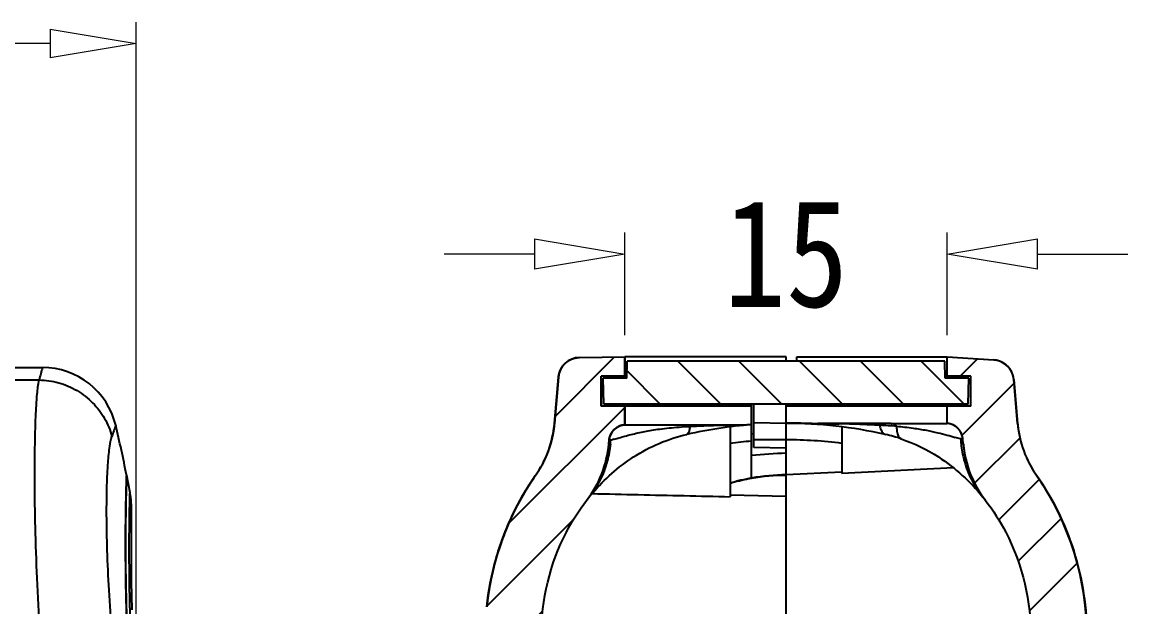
# Model space of a CAD drawing. Header units: millimetres. Extents: x 1786 to 4177, y -2705 to -1639.
# Drawn here: x 3904.5 to 3956, y -1734.4 to -1707.2 of the extents above; entities that cross this region are included whole.
import ezdxf

# ---------------------------------------------------------------- set-up
doc = ezdxf.new("R2010")
doc.units = ezdxf.units.MM
doc.layers.add('dim', color=3, linetype='Continuous', lineweight=9)
doc.styles.add('FFS', font='', dxfattribs={"width": 0.85})
doc.styles.get('FFS').set_extended_font_data('FangSong_GB2312')
doc.dimstyles.new('YanXiu', dxfattribs={"dimtxt": 2.5, "dimasz": 2.2, "dimexe": 1, "dimexo": 0.6, "dimgap": 0.66, "dimtad": 0, "dimzin": 9, "dimdsep": 46, "dimtxsty": 'FFS', "dimblk": 'CLOSEDBLANK', "dimcen": 0, "dimclrd": 256, "dimclre": 131, "dimclrt": 42, "dimazin": 2, "dimtfac": 1, "dimtofl": 0, "dimtmove": 0, "dimatfit": 3, "dimldrblk": 'CLOSEDBLANK', "dimfxl": 1, "dimlwd": 5, "dimlwe": 5, "dimarcsym": 0})
pattern_1 = [(45, (-313.4156, -141.763), (-1.414214, 1.414214), [])]

# ---------------------------------------------------------------- blocks, each defined once
blk = doc.blocks.new('_ClosedBlank')
at = {"color": 0, "linetype": 'ByBlock', "lineweight": -2}
for p, q in [((-1, 0.167), (0, 0)), ((-1, 0.167), (-1, -0.167)), ((0, 0), (-1, -0.167))]:
    blk.add_line(p, q, dxfattribs=at)
blk = doc.blocks.new('*D152')
at = {"layer": 'Defpoints', "color": 0, "transparency": 16777216}
for p in [(4837.274, -1497.324), (4760.855, -1529.893), (4837.274, -1529.892)]:
    blk.add_point(p, dxfattribs=at)
at = {"layer": 'dim', "color": 131, "lineweight": 5, "transparency": 16777216}
for p, q in [((4760.855, -1528.893), (4760.855, -1496.324)), ((4837.274, -1528.893), (4837.274, -1496.324))]:
    blk.add_line(p, q, dxfattribs=at)
at = {"layer": 'dim', "lineweight": 5, "transparency": 16777216}
for p, q in [((4764.855, -1497.324), (4791.231, -1497.324)), ((4833.274, -1497.324), (4806.899, -1497.324))]:
    blk.add_line(p, q, dxfattribs=at)
at = {"layer": 'dim', "lineweight": 5, "transparency": 16777216, "xscale": 4, "yscale": 4, "zscale": 4, "rotation": 180}
blk.add_blockref('_ClosedBlank', (4760.855, -1497.324), dxfattribs=at)
at = {"layer": 'dim', "lineweight": 5, "transparency": 16777216, "xscale": 4, "yscale": 4, "zscale": 4}
blk.add_blockref('_ClosedBlank', (4837.274, -1497.324), dxfattribs=at)
at = {"layer": 'dim', "color": 42, "transparency": 16777216, "insert": (4799.065, -1497.324), "char_height": 5, "attachment_point": 5, "style": 'FFS'}
blk.add_mtext('76.42', dxfattribs=at)
blk = doc.blocks.new('*D149')
at = {"layer": 'Defpoints', "color": 0, "transparency": 16777216}
for p in [(4875.005, -1507.114), (4860.005, -1511.893), (4875.005, -1511.893)]:
    blk.add_point(p, dxfattribs=at)
at = {"layer": 'dim', "color": 131, "lineweight": 5, "transparency": 16777216}
for p, q in [((4860.005, -1510.893), (4860.005, -1506.115)), ((4875.005, -1510.893), (4875.005, -1506.115))]:
    blk.add_line(p, q, dxfattribs=at)
at = {"layer": 'dim', "lineweight": 5, "transparency": 16777216}
for p, q in [((4855.805, -1507.114), (4851.605, -1507.114)), ((4879.205, -1507.114), (4883.405, -1507.114))]:
    blk.add_line(p, q, dxfattribs=at)
at = {"layer": 'dim', "lineweight": 5, "transparency": 16777216, "xscale": 4.2, "yscale": 4.2, "zscale": 4.2}
blk.add_blockref('_ClosedBlank', (4860.005, -1507.114), dxfattribs=at)
at = {"layer": 'dim', "lineweight": 5, "transparency": 16777216, "xscale": 4.2, "yscale": 4.2, "zscale": 4.2, "rotation": 180}
blk.add_blockref('_ClosedBlank', (4875.005, -1507.114), dxfattribs=at)
at = {"layer": 'dim', "color": 42, "transparency": 16777216, "insert": (4867.505, -1507.114), "char_height": 5, "attachment_point": 5, "style": 'FFS'}
blk.add_mtext('15', dxfattribs=at)
blk = doc.blocks.new('*u201')
at = {"linetype": 'Continuous'}
h = blk.add_hatch(dxfattribs=at)
h.set_pattern_fill('DEFAULT__5', color=2, scale=2, angle=45, style=0, pattern_type=0)
h.set_pattern_definition(pattern_1)
edge = h.paths.add_edge_path()
edge.add_line((-65.036, 47.9), (-65.036, 49.73))
edge.add_line((-62.436, 49.73), (-65.036, 49.73))
edge.add_line((-62.436, 47.9), (-62.436, 49.73))
edge.add_arc((-51.681, 47.9), 10.755, 180.0013, 181.5383)
edge.add_line((-62.432, 47.611), (-50.536, 47.3))
edge.add_line((-50.536, 45.55), (-50.536, 47.3))
edge.add_line((-62.157, 45.448), (-50.536, 45.55))
edge.add_spline(control_points=[(-62.157, 45.448), (-61.972, 44.642), (-61.699, 43.864), (-61.345, 43.144)], knot_values=[0, 0, 0, 0, 1, 1, 1, 1], degree=3, periodic=0)
edge.add_line((-61.345, 43.144), (-50.536, 43.05))
edge.add_line((-50.536, 41.3), (-50.536, 43.05))
edge.add_line((-53.636, 41.218), (-50.536, 41.3))
edge.add_line((-53.636, 38.062), (-53.636, 41.218))
edge.add_spline(control_points=[(-53.636, 38.062), (-53.303, 38.02), (-52.97, 37.987), (-52.636, 37.961)], knot_values=[0, 0, 0, 0, 1, 1, 1, 1], weights=[1, 0.999807, 0.999807, 1], degree=3, periodic=0)
edge.add_line((-52.636, 36.728), (-52.636, 37.961))
edge.add_line((-52.636, 36.728), (-51.036, 36.7))
edge.add_line((-51.036, 35.3), (-51.036, 36.7))
edge.add_spline(control_points=[(-56.225, 35.88), (-54.52, 35.494), (-52.783, 35.3), (-51.036, 35.3)], knot_values=[0, 0, 0, 0, 1, 1, 1, 1], weights=[1, 0.995874, 0.995874, 1], degree=3, periodic=0)
edge.add_spline(control_points=[(-65.036, 47.9), (-65.036, 47.097), (-64.894, 45.491), (-64.264, 43.176), (-63.241, 41.041), (-61.864, 39.171), (-60.187, 37.636), (-58.285, 36.503), (-56.916, 36.036), (-56.225, 35.88)], knot_values=[0, 0, 0, 0, 0.143269, 0.286539, 0.429808, 0.573078, 0.716347, 0.859617, 1, 1, 1, 1], degree=3, periodic=0)
edge = h.paths.add_edge_path()
edge.add_line((-62.436, 49.73), (-65.036, 49.73))
edge.add_line((-62.436, 49.73), (-65.036, 49.73))
edge = h.paths.add_edge_path()
edge.add_line((-65.036, 49.73), (-65.036, 54.94))
edge.add_line((-62.436, 54.94), (-65.036, 54.94))
edge.add_line((-62.436, 49.73), (-62.436, 54.94))
edge.add_line((-62.436, 49.73), (-65.036, 49.73))
edge = h.paths.add_edge_path()
edge.add_line((-62.436, 54.94), (-65.036, 54.94))
edge.add_line((-62.436, 54.94), (-65.036, 54.94))
edge = h.paths.add_edge_path()
edge.add_line((-65.036, 66.374), (-65.036, 54.94))
edge.add_spline(control_points=[(-65.036, 66.374), (-64.866, 66.527), (-64.661, 66.627), (-64.436, 66.667)], knot_values=[0, 0, 0, 0, 1, 1, 1, 1], weights=[1, 0.974125, 0.974125, 1], degree=3, periodic=0)
edge.add_line((-64.036, 66.737), (-64.436, 66.667))
edge.add_line((-64.036, 67.537), (-64.036, 66.737))
edge.add_line((-64.436, 67.608), (-64.036, 67.537))
edge.add_spline(control_points=[(-64.435, 69.992), (-66.179, 69.685), (-66.179, 67.915), (-64.436, 67.608)], knot_values=[0, 0, 0, 0, 1, 1, 1, 1], weights=[1, 0.448931, 0.448931, 1], degree=3, periodic=0)
edge.add_spline(control_points=[(-64.435, 69.992), (-63.802, 70.103), (-63.402, 70.606), (-63.436, 71.247)], knot_values=[0, 0, 0, 0, 1, 1, 1, 1], weights=[1, 0.832524, 0.832524, 1], degree=3, periodic=0)
edge.add_line((-62.436, 71.3), (-63.436, 71.247))
edge.add_line((-62.436, 71.3), (-62.436, 159.3))
edge.add_line((-62.436, 159.3), (-63.436, 159.352))
edge.add_spline(control_points=[(-64.435, 160.607), (-63.802, 160.496), (-63.402, 159.994), (-63.436, 159.352)], knot_values=[0, 0, 0, 0, 1, 1, 1, 1], weights=[1, 0.832524, 0.832524, 1], degree=3, periodic=0)
edge.add_spline(control_points=[(-64.435, 160.607), (-66.179, 160.914), (-66.179, 162.684), (-64.436, 162.992)], knot_values=[0, 0, 0, 0, 1, 1, 1, 1], weights=[1, 0.448931, 0.448931, 1], degree=3, periodic=0)
edge.add_line((-64.436, 162.992), (-64.036, 163.062))
edge.add_line((-64.036, 163.862), (-64.036, 163.062))
edge.add_line((-64.036, 163.862), (-64.436, 163.933))
edge.add_spline(control_points=[(-64.958, 164.161), (-64.804, 164.044), (-64.626, 163.966), (-64.436, 163.933)], knot_values=[0, 0, 0, 0, 1, 1, 1, 1], weights=[1, 0.981286, 0.981286, 1], degree=3, periodic=0)
edge.add_spline(control_points=[(-64.958, 164.161), (-64.876, 164.915), (-64.596, 166.372), (-63.815, 168.461), (-63.103, 169.683), (-62.696, 170.262)], knot_values=[0, 0, 0, 0, 0.333333, 0.666667, 1, 1, 1, 1], degree=3, periodic=0)
edge.add_spline(control_points=[(-61.807, 172.7), (-61.884, 171.818), (-62.188, 170.986), (-62.696, 170.262)], knot_values=[0, 0, 0, 0, 1, 1, 1, 1], weights=[1, 0.977162, 0.977162, 1], degree=3, periodic=0)
edge.add_line((-61.807, 172.7), (-61.619, 174.85))
edge.add_spline(control_points=[(-61.619, 174.85), (-61.572, 175.386), (-61.178, 175.753), (-60.64, 175.763)], knot_values=[0, 0, 0, 0, 1, 1, 1, 1], weights=[1, 0.828763, 0.828763, 1], degree=3, periodic=0)
edge.add_line((-60.64, 175.763), (-58.536, 175.8))
edge.add_line((-58.536, 174.9), (-58.536, 175.8))
edge.add_line((-58.536, 174.9), (-59.636, 174.9))
edge.add_line((-59.636, 173.5), (-59.636, 174.9))
edge.add_line((-58.536, 173.5), (-59.636, 173.5))
edge.add_line((-58.536, 172.638), (-58.536, 173.5))
edge.add_spline(control_points=[(-59.266, 171.911), (-59.231, 172.317), (-58.942, 172.604), (-58.536, 172.638)], knot_values=[0, 0, 0, 0, 1, 1, 1, 1], weights=[1, 0.843205, 0.843205, 1], degree=3, periodic=0)
edge.add_line((-59.281, 171.742), (-59.266, 171.911))
edge.add_spline(control_points=[(-59.281, 171.742), (-59.365, 170.779), (-59.718, 169.879), (-60.31, 169.114)], knot_values=[0, 0, 0, 0, 1, 1, 1, 1], weights=[1, 0.972906, 0.972906, 1], degree=3, periodic=0)
edge.add_spline(control_points=[(-62.435, 162.839), (-62.413, 164.525), (-61.841, 166.823), (-60.663, 168.66), (-60.31, 169.114)], knot_values=[0, 0, 0, 0, 0.730672, 1, 1, 1, 1], degree=3, periodic=0)
edge.add_spline(control_points=[(-62.435, 162.839), (-62.443, 162.255), (-62.036, 161.836), (-61.453, 161.826)], knot_values=[0, 0, 0, 0, 1, 1, 1, 1], weights=[1, 0.80579, 0.80579, 1], degree=3, periodic=0)
edge.add_line((-61.453, 161.826), (-60.231, 161.805))
edge.add_spline(control_points=[(-59.936, 161.505), (-59.936, 161.678), (-60.057, 161.802), (-60.231, 161.805)], knot_values=[0, 0, 0, 0, 1, 1, 1, 1], weights=[1, 0.808834, 0.808834, 1], degree=3, periodic=0)
edge.add_line((-59.936, 69.094), (-59.936, 161.505))
edge.add_spline(control_points=[(-59.936, 69.094), (-59.936, 68.921), (-60.057, 68.797), (-60.231, 68.794)], knot_values=[0, 0, 0, 0, 1, 1, 1, 1], weights=[1, 0.808834, 0.808834, 1], degree=3, periodic=0)
edge.add_line((-61.453, 68.773), (-60.231, 68.794))
edge.add_spline(control_points=[(-62.436, 67.773), (-62.436, 68.351), (-62.031, 68.763), (-61.453, 68.773)], knot_values=[0, 0, 0, 0, 1, 1, 1, 1], weights=[1, 0.808834, 0.808834, 1], degree=3, periodic=0)
edge.add_line((-62.436, 67.773), (-62.436, 54.94))
edge.add_line((-62.436, 54.94), (-65.036, 54.94))
h = blk.add_hatch(dxfattribs=at)
h.set_pattern_fill('DEFAULT__3', color=2, scale=2, angle=-45, style=0, pattern_type=0)
h.set_pattern_definition([(315, (-310.5871, -141.763), (1.414214, 1.414214), [])])
edge = h.paths.add_edge_path()
edge.add_line((-42.557, 173.6), (-59.515, 173.6))
edge.add_line((-59.515, 173.6), (-59.536, 174.8))
edge.add_line((-58.436, 174.8), (-59.536, 174.8))
edge.add_line((-58.436, 174.8), (-58.422, 175.6))
edge.add_line((-43.65, 175.6), (-58.422, 175.6))
edge.add_line((-43.636, 174.8), (-43.65, 175.6))
edge.add_line((-42.536, 174.8), (-43.636, 174.8))
edge.add_line((-42.557, 173.6), (-42.536, 174.8))
h = blk.add_hatch(dxfattribs=at)
h.set_pattern_fill('DEFAULT__4', color=2, scale=2, angle=45, style=0, pattern_type=0)
h.set_pattern_definition(pattern_1)
edge = h.paths.add_edge_path()
edge.add_line((-37.036, 47.9), (-37.036, 49.73))
edge.add_arc((-50.698, 47.9), 13.662, 356.761, 359.999)
edge.add_line((-37.058, 47.128), (-46.036, 47.05))
edge.add_line((-46.036, 45.939), (-46.036, 47.05))
edge.add_line((-46.036, 45.939), (-50.536, 45.9))
edge.add_line((-50.536, 45.9), (-50.536, 47.4))
edge.add_line((-50.536, 47.4), (-51.036, 47.688))
edge.add_line((-51.036, 47.688), (-51.036, 48.3))
edge.add_line((-39.636, 48.897), (-51.036, 48.3))
edge.add_line((-39.636, 48.897), (-39.636, 49.73))
edge.add_line((-37.036, 49.73), (-39.636, 49.73))
edge = h.paths.add_edge_path()
edge.add_line((-51.036, 35.8), (-51.036, 36.7))
edge.add_line((-51.036, 36.7), (-52.336, 36.722))
edge.add_line((-52.536, 36.926), (-52.336, 36.722))
edge.add_line((-52.536, 36.926), (-52.536, 37.873))
edge.add_line((-51.036, 37.9), (-52.536, 37.873))
edge.add_spline(control_points=[(-51.036, 37.9), (-50.166, 37.9), (-49.299, 37.954), (-48.436, 38.062)], knot_values=[0, 0, 0, 0, 1, 1, 1, 1], weights=[1, 0.998704, 0.998704, 1], degree=3, periodic=0)
edge.add_line((-48.436, 38.062), (-48.436, 40.163))
edge.add_line((-48.436, 40.163), (-51.036, 40.3))
edge.add_line((-51.036, 40.3), (-51.036, 40.911))
edge.add_line((-50.536, 41.2), (-51.036, 40.911))
edge.add_line((-50.536, 41.2), (-50.536, 42.7))
edge.add_line((-46.036, 42.66), (-50.536, 42.7))
edge.add_line((-46.036, 41.55), (-46.036, 42.66))
edge.add_line((-38.66, 41.485), (-46.036, 41.55))
edge.add_spline(control_points=[(-45.847, 35.88), (-45.156, 36.036), (-43.786, 36.503), (-41.885, 37.636), (-40.208, 39.171), (-39.199, 40.541), (-38.734, 41.35), (-38.66, 41.485)], knot_values=[0, 0, 0, 0, 0.234581, 0.473986, 0.71339, 0.952794, 1, 1, 1, 1], degree=3, periodic=0)
edge.add_spline(control_points=[(-50.536, 35.305), (-48.956, 35.339), (-47.388, 35.531), (-45.847, 35.88)], knot_values=[0, 0, 0, 0, 1, 1, 1, 1], weights=[1, 0.996624, 0.996624, 1], degree=3, periodic=0)
edge.add_line((-50.536, 35.305), (-50.536, 35.773))
edge.add_line((-50.536, 35.773), (-51.036, 35.8))
edge = h.paths.add_edge_path()
edge.add_line((-37.036, 49.73), (-39.636, 49.73))
edge.add_line((-37.036, 49.73), (-39.636, 49.73))
edge = h.paths.add_edge_path()
edge.add_line((-37.036, 49.73), (-37.036, 54.94))
edge.add_line((-37.036, 49.73), (-39.636, 49.73))
edge.add_line((-39.636, 49.73), (-39.636, 52.288))
edge.add_line((-39.636, 52.288), (-44.636, 52.55))
edge.add_line((-44.636, 52.55), (-44.636, 54.05))
edge.add_line((-39.636, 54.093), (-44.636, 54.05))
edge.add_line((-39.636, 54.093), (-39.636, 54.94))
edge.add_line((-37.036, 54.94), (-39.636, 54.94))
edge = h.paths.add_edge_path()
edge.add_line((-37.036, 54.94), (-39.636, 54.94))
edge.add_line((-39.636, 54.94), (-44.636, 54.94))
edge.add_line((-44.636, 54.94), (-39.636, 54.94))
edge.add_line((-37.036, 54.94), (-39.636, 54.94))
edge = h.paths.add_edge_path()
edge.add_line((-37.036, 162.7), (-37.036, 145.354))
edge.add_line((-38.613, 145.326), (-37.036, 145.354))
edge.add_spline(control_points=[(-38.613, 145.326), (-39.508, 145.311), (-40.136, 144.672), (-40.136, 143.776)], knot_values=[0, 0, 0, 0, 1, 1, 1, 1], weights=[1, 0.808834, 0.808834, 1], degree=3, periodic=0)
edge.add_line((-40.136, 86.364), (-40.136, 143.776))
edge.add_line((-40.136, 86.364), (-38.136, 84.364))
edge.add_line((-38.136, 84.364), (-38.136, 82.364))
edge.add_line((-40.136, 82.294), (-38.136, 82.364))
edge.add_line((-40.136, 61.9), (-40.136, 82.294))
edge.add_line((-40.136, 61.9), (-37.036, 61.845))
edge.add_line((-37.036, 61.845), (-37.036, 54.94))
edge.add_line((-37.036, 54.94), (-39.636, 54.94))
edge.add_line((-39.636, 59.29), (-39.636, 54.94))
edge.add_line((-42.036, 59.332), (-39.636, 59.29))
edge.add_line((-42.036, 147.867), (-42.036, 59.332))
edge.add_line((-42.036, 147.867), (-39.636, 147.909))
edge.add_line((-39.636, 162.7), (-39.636, 147.909))
edge.add_spline(control_points=[(-41.762, 169.114), (-41.409, 168.66), (-40.208, 166.786), (-39.636, 164.432), (-39.636, 162.7)], knot_values=[0, 0, 0, 0, 0.264015, 1, 1, 1, 1], degree=3, periodic=0)
edge.add_spline(control_points=[(-42.791, 171.742), (-42.707, 170.779), (-42.354, 169.879), (-41.762, 169.114)], knot_values=[0, 0, 0, 0, 1, 1, 1, 1], weights=[1, 0.972906, 0.972906, 1], degree=3, periodic=0)
edge.add_line((-42.791, 171.742), (-42.811, 171.973))
edge.add_spline(control_points=[(-42.811, 171.973), (-42.846, 172.376), (-43.132, 172.663), (-43.536, 172.7)], knot_values=[0, 0, 0, 0, 1, 1, 1, 1], weights=[1, 0.844659, 0.844659, 1], degree=3, periodic=0)
edge.add_line((-43.536, 172.7), (-43.536, 173.5))
edge.add_line((-42.436, 173.5), (-43.536, 173.5))
edge.add_line((-42.436, 173.5), (-42.436, 174.9))
edge.add_line((-42.436, 174.9), (-43.536, 174.9))
edge.add_line((-43.536, 174.9), (-43.536, 175.8))
edge.add_line((-43.536, 175.8), (-41.369, 175.648))
edge.add_spline(control_points=[(-40.443, 174.738), (-40.488, 175.251), (-40.855, 175.612), (-41.369, 175.648)], knot_values=[0, 0, 0, 0, 1, 1, 1, 1], weights=[1, 0.840271, 0.840271, 1], degree=3, periodic=0)
edge.add_line((-40.265, 172.7), (-40.443, 174.738))
edge.add_spline(control_points=[(-40.265, 172.7), (-40.188, 171.818), (-39.884, 170.986), (-39.375, 170.262)], knot_values=[0, 0, 0, 0, 1, 1, 1, 1], weights=[1, 0.977162, 0.977162, 1], degree=3, periodic=0)
edge.add_spline(control_points=[(-39.375, 170.262), (-39.01, 169.742), (-38.358, 168.643), (-37.61, 166.786), (-37.144, 164.785), (-37.036, 163.405), (-37.036, 162.7)], knot_values=[0, 0, 0, 0, 0.25, 0.5, 0.75, 1, 1, 1, 1], degree=3, periodic=0)
at = {"color": 7, "linetype": 'Continuous'}
for p, q in [((-60.64, 175.763), (-58.536, 175.8)), ((-60.64, 175.763), (-58.536, 175.8)), ((-58.536, 174.9), (-58.536, 175.8)), ((-58.536, 175.8), (-58.536, 174.9)), ((-51.036, 175.8), (-58.536, 175.8)), ((-58.436, 174.8), (-58.422, 175.6)), ((-58.436, 174.8), (-58.422, 175.6)), ((-43.65, 175.6), (-58.422, 175.6)), ((-43.65, 175.6), (-58.422, 175.6)), ((-51.036, 175.6), (-51.036, 175.8)), ((-50.536, 175.6), (-50.536, 175.8)), ((-50.536, 175.8), (-43.536, 175.8)), ((-43.636, 174.8), (-43.65, 175.6)), ((-43.636, 174.8), (-43.65, 175.6)), ((-43.536, 174.9), (-43.536, 175.8)), ((-43.536, 175.8), (-41.369, 175.648)), ((-43.536, 174.9), (-43.536, 175.8)), ((-43.536, 175.8), (-41.369, 175.648)), ((-90.577, 175.3), (-85.618, 175.3)), ((-58.536, 174.9), (-59.636, 174.9)), ((-59.636, 173.5), (-59.636, 174.9)), ((-59.636, 174.9), (-59.636, 173.5)), ((-58.434, 174.9), (-59.636, 174.9)), ((-42.436, 174.9), (-43.638, 174.9)), ((-42.436, 174.9), (-43.536, 174.9)), ((-42.436, 173.5), (-42.436, 174.9)), ((-42.436, 173.5), (-42.436, 174.9)), ((-90.938, 174.72), (-85.778, 174.72)), ((-61.807, 172.7), (-61.619, 174.85)), ((-61.619, 174.85), (-61.807, 172.7)), ((-59.515, 173.6), (-59.536, 174.8)), ((-58.436, 174.8), (-59.536, 174.8)), ((-59.515, 173.6), (-59.536, 174.8)), ((-58.436, 174.8), (-59.536, 174.8)), ((-42.536, 174.8), (-43.636, 174.8)), ((-42.536, 174.8), (-43.636, 174.8)), ((-42.557, 173.6), (-42.536, 174.8)), ((-42.557, 173.6), (-42.536, 174.8)), ((-40.265, 172.7), (-40.443, 174.738)), ((-40.443, 174.738), (-40.265, 172.7)), ((-58.536, 173.5), (-59.636, 173.5)), ((-52.636, 173.5), (-59.636, 173.5)), ((-42.557, 173.6), (-59.515, 173.6)), ((-42.557, 173.6), (-59.515, 173.6)), ((-58.536, 172.638), (-58.536, 173.5)), ((-58.536, 173.5), (-58.536, 172.638)), ((-52.636, 172.642), (-52.636, 173.6)), ((-52.536, 171.575), (-52.536, 173.6)), ((-51.036, 162.3), (-51.036, 173.6)), ((-42.436, 173.5), (-51.036, 173.5)), ((-43.536, 172.7), (-43.536, 173.5)), ((-42.436, 173.5), (-43.536, 173.5)), ((-43.536, 172.7), (-43.536, 173.5)), ((-58.536, 172.638), (-52.948, 172.638)), ((-53.636, 172.537), (-53.636, 169.288)), ((-52.636, 170.157), (-52.636, 172.638)), ((-51.036, 172.7), (-52.536, 172.726)), ((-48.858, 172.699), (-49.552, 172.699)), ((-47.325, 172.7), (-48.858, 172.7)), ((-48.436, 172.537), (-48.436, 170.367)), ((-46.144, 172.7), (-47.325, 172.7)), ((-46.144, 172.7), (-43.536, 172.7)), ((-59.281, 171.742), (-59.266, 171.911)), ((-59.281, 171.742), (-59.266, 171.911)), ((-59.266, 171.911), (-59.193, 171.911)), ((-52.536, 172.205), (-52.636, 172.204)), ((-51.036, 171.932), (-52.536, 171.938)), ((-42.912, 171.973), (-42.811, 171.973)), ((-42.791, 171.742), (-42.811, 171.973)), ((-42.791, 171.742), (-42.811, 171.973)), ((-51.036, 171.549), (-52.536, 171.575)), ((-81.548, 169.466), (-81.702, 170.268)), ((-48.436, 170.436), (-51.036, 170.3)), ((-43.241, 170.627), (-48.436, 170.367)), ((-81.723, 169.753), (-81.73, 169.47)), ((-81.724, 169.549), (-81.726, 169.47)), ((-53.636, 169.381), (-51.036, 169.313)), ((-81.481, 168.005), (-81.473, 168.575)), ((-81.486, 167.325), (-81.48, 168.042)), ((-81.486, 166.414), (-81.485, 167.379)), ((-81.475, 165.304), (-81.486, 166.47)), ((-81.449, 164.024), (-81.476, 165.347))]:
    blk.add_line(p, q, dxfattribs=at)
for centre, radius, start, end in [((-60.623, 174.763), 1, 91, 175), ((-41.439, 174.651), 1, 5, 86), ((158.36, 107.739), 253.159, 164.5219, 164.65805), ((-85.618, 171.8), 3.5, 13.3799, 89.9999), ((103.613, 108.874), 196.452, 161.06891, 161.23053), ((-144.476, 157.8), 64, 11.26221, 13.3798), ((-66.788, 173.135), 5, 324.9181, 354.9992), ((-58.469, 171.841), 0.8, 94.7796, 175), ((-51.036, 151.8), 20.9, 94.3906, 102.7666), ((-51.036, 151.8), 20.9, 77.2332, 90), ((-49.53, 123.487), 49.202, 87.754, 88.8793), ((-51.424, 73.54), 99.185, 87.53652, 87.79118), ((-54.191, 8.416), 164.367, 87.38249, 87.54877), ((-47.971, 143.929), 28.712, 85.8604, 87.4305), ((-43.608, 171.903), 0.8, 5, 84.8316), ((-35.284, 173.135), 5, 185, 215.081), ((-44.792, 164.267), 16.304, 152.1605, 152.7097), ((-44.432, 164.077), 16.71, 152.0455, 152.1628), ((-64.012, 172.207), 4.828, 354.3357, 356.4776), ((-46.203, 129.031), 44.805, 106.6313, 106.8538), ((-51.036, 151.287), 20.645, 94.4434, 97.2336), ((-51.036, 151.282), 20.65, 82.7663, 90.0002), ((-48.075, 164.874), 7.495, 71.3255, 77.2246), ((-53.185, 137.692), 35.787, 73.3187, 73.7495), ((-58.055, 163.857), 17.181, 28.0314, 28.1889), ((-38.135, 172.223), 4.784, 182.9952, 185.9454), ((-57.493, 164.155), 16.544, 27.5071, 28.0337), ((-56.932, 164.448), 15.912, 27.2845, 27.505), ((-64.262, 172.178), 5, 322.2176, 354.9996), ((-1.605, -551.003), 724.01, 93.914866, 94.041791), ((-37.81, 172.178), 5, 185, 217.7819), ((-47.839, 169.141), 33.889, 178.0428, 178.2631), ((-52.634, 163.201), 12.292, 144.953, 146.5338), ((-51.042, 161.267), 9.032, 89.9657, 100.175), ((-51.042, 161.273), 9.008, 89.9489, 100.1874), ((-13.557, 168.15), 68.185, 178.30357, 178.6528), ((-52.452, 163.083), 12.509, 146.541, 150.7651), ((-51.071, 161.466), 8.831, 100.2095, 106.9738), ((-51.056, 161.409), 8.872, 101.0625, 106.9974), ((-51.079, 161.517), 8.761, 100.2291, 101.0478), ((-49.603, 163.093), 12.489, 29.9369, 33.3551), ((-85.973, 168.646), 4.5, 359.0922, 10.5033), ((-52.829, 163.315), 9.466, 141.3678, 142.2183), ((-52.88, 163.356), 9.4, 139.495, 141.369), ((-49.237, 163.32), 9.459, 37.7814, 38.9466), ((-49.729, 163.02), 12.635, 28.8429, 29.9417), ((-52.073, 162.888), 12.935, 156.8658, 161.2049), ((-51.442, 162.705), 13.594, 167.2301, 171.4403)]:
    blk.add_arc(centre, radius, start, end, dxfattribs=at)
for centre, start_param, end_param in [((-54.036, 162.7), 0.906445, 1.451388), ((-48.036, 162.7), -1.570796, -0.906445)]:
    blk.add_ellipse(centre, major_axis=(0, 12.265), ratio=0.896842, start_param=start_param, end_param=end_param, dxfattribs=at)
for points, start_tangent, end_tangent in [([(-61.619, 174.85), (-61.618, 174.861), (-61.617, 174.871), (-61.616, 174.882), (-61.614, 174.892), (-61.613, 174.903), (-61.611, 174.913), (-61.61, 174.924), (-61.608, 174.934), (-61.606, 174.945), (-61.604, 174.956), (-61.602, 174.966), (-61.6, 174.977), (-61.597, 174.988), (-61.595, 174.998), (-61.592, 175.009), (-61.589, 175.02), (-61.586, 175.03), (-61.583, 175.041), (-61.58, 175.052), (-61.577, 175.063), (-61.573, 175.073), (-61.57, 175.084), (-61.566, 175.095), (-61.562, 175.105), (-61.558, 175.116), (-61.554, 175.127), (-61.55, 175.137), (-61.546, 175.148), (-61.541, 175.158), (-61.537, 175.169), (-61.532, 175.179), (-61.527, 175.19), (-61.522, 175.2), (-61.517, 175.211), (-61.512, 175.221), (-61.506, 175.231), (-61.501, 175.242), (-61.495, 175.252), (-61.489, 175.262), (-61.483, 175.272), (-61.477, 175.282), (-61.471, 175.292), (-61.465, 175.302), (-61.458, 175.312), (-61.452, 175.322), (-61.445, 175.332), (-61.438, 175.342), (-61.431, 175.351), (-61.424, 175.361), (-61.417, 175.37), (-61.41, 175.38), (-61.403, 175.389), (-61.395, 175.398), (-61.387, 175.408), (-61.38, 175.417), (-61.372, 175.426), (-61.364, 175.435), (-61.356, 175.443), (-61.347, 175.452), (-61.339, 175.461), (-61.331, 175.469), (-61.322, 175.478), (-61.314, 175.486), (-61.305, 175.494), (-61.296, 175.502), (-61.287, 175.511), (-61.278, 175.518), (-61.269, 175.526), (-61.26, 175.534), (-61.25, 175.541), (-61.241, 175.549), (-61.232, 175.556), (-61.222, 175.564), (-61.213, 175.571), (-61.203, 175.578), (-61.193, 175.584), (-61.183, 175.591), (-61.173, 175.598), (-61.163, 175.604), (-61.153, 175.611), (-61.143, 175.617), (-61.133, 175.623), (-61.123, 175.629), (-61.112, 175.635), (-61.102, 175.641), (-61.092, 175.646), (-61.081, 175.652), (-61.071, 175.657), (-61.06, 175.662), (-61.05, 175.667), (-61.039, 175.672), (-61.028, 175.677), (-61.018, 175.682), (-61.007, 175.686), (-60.996, 175.691), (-60.986, 175.695), (-60.975, 175.699), (-60.964, 175.703), (-60.953, 175.707), (-60.942, 175.711), (-60.931, 175.714), (-60.921, 175.718), (-60.91, 175.721), (-60.899, 175.724), (-60.888, 175.727), (-60.877, 175.73), (-60.866, 175.733), (-60.855, 175.736), (-60.844, 175.738), (-60.833, 175.741), (-60.822, 175.743), (-60.812, 175.745), (-60.801, 175.747), (-60.79, 175.749), (-60.779, 175.751), (-60.768, 175.752), (-60.757, 175.754), (-60.747, 175.755), (-60.736, 175.757), (-60.725, 175.758), (-60.714, 175.759), (-60.704, 175.76), (-60.693, 175.761), (-60.682, 175.761), (-60.672, 175.762), (-60.661, 175.762), (-60.651, 175.763), (-60.64, 175.763)], (0.087156, 0.996195), (0.999848, 0.017452)), ([(-40.443, 174.738), (-40.444, 174.748), (-40.445, 174.758), (-40.446, 174.768), (-40.447, 174.778), (-40.449, 174.789), (-40.45, 174.799), (-40.452, 174.809), (-40.454, 174.819), (-40.455, 174.83), (-40.457, 174.84), (-40.459, 174.85), (-40.462, 174.861), (-40.464, 174.871), (-40.466, 174.881), (-40.469, 174.892), (-40.471, 174.902), (-40.474, 174.912), (-40.477, 174.923), (-40.48, 174.933), (-40.483, 174.943), (-40.486, 174.954), (-40.49, 174.964), (-40.493, 174.975), (-40.497, 174.985), (-40.501, 174.995), (-40.504, 175.005), (-40.508, 175.016), (-40.512, 175.026), (-40.517, 175.036), (-40.521, 175.046), (-40.525, 175.057), (-40.53, 175.067), (-40.535, 175.077), (-40.54, 175.087), (-40.544, 175.097), (-40.55, 175.107), (-40.555, 175.117), (-40.56, 175.127), (-40.565, 175.137), (-40.571, 175.147), (-40.577, 175.156), (-40.582, 175.166), (-40.588, 175.176), (-40.594, 175.186), (-40.601, 175.195), (-40.607, 175.205), (-40.613, 175.214), (-40.62, 175.224), (-40.626, 175.233), (-40.633, 175.242), (-40.64, 175.251), (-40.647, 175.26), (-40.654, 175.27), (-40.661, 175.279), (-40.668, 175.287), (-40.676, 175.296), (-40.683, 175.305), (-40.691, 175.314), (-40.698, 175.322), (-40.706, 175.331), (-40.714, 175.339), (-40.722, 175.347), (-40.73, 175.356), (-40.738, 175.364), (-40.747, 175.372), (-40.755, 175.38), (-40.763, 175.388), (-40.772, 175.395), (-40.781, 175.403), (-40.789, 175.41), (-40.798, 175.418), (-40.807, 175.425), (-40.816, 175.432), (-40.825, 175.44), (-40.834, 175.447), (-40.843, 175.453), (-40.852, 175.46), (-40.862, 175.467), (-40.871, 175.473), (-40.881, 175.48), (-40.89, 175.486), (-40.9, 175.492), (-40.909, 175.499), (-40.919, 175.505), (-40.929, 175.51), (-40.939, 175.516), (-40.948, 175.522), (-40.958, 175.527), (-40.968, 175.533), (-40.978, 175.538), (-40.988, 175.543), (-40.998, 175.548), (-41.008, 175.553), (-41.019, 175.558), (-41.029, 175.562), (-41.039, 175.567), (-41.049, 175.571), (-41.059, 175.576), (-41.07, 175.58), (-41.08, 175.584), (-41.09, 175.588), (-41.101, 175.591), (-41.111, 175.595), (-41.121, 175.599), (-41.132, 175.602), (-41.142, 175.605), (-41.153, 175.609), (-41.163, 175.612), (-41.173, 175.615), (-41.184, 175.617), (-41.194, 175.62), (-41.205, 175.623), (-41.215, 175.625), (-41.225, 175.627), (-41.236, 175.63), (-41.246, 175.632), (-41.257, 175.634), (-41.267, 175.636), (-41.277, 175.637), (-41.288, 175.639), (-41.298, 175.64), (-41.308, 175.642), (-41.319, 175.643), (-41.329, 175.644), (-41.339, 175.645), (-41.349, 175.646), (-41.359, 175.647), (-41.369, 175.648)], (-0.087156, 0.996195), (-0.997564, 0.069756)), ([(-85.723, 162.699), (-85.856, 165.193), (-85.94, 167.588), (-85.976, 169.733), (-85.969, 171.559), (-85.929, 173.016), (-85.863, 174.071), (-85.778, 174.72)], (-0.06193, 0.998081), (0.204793, 0.978805)), ([(-85.778, 174.72), (-84.864, 174.586), (-84.013, 174.224), (-83.286, 173.658), (-82.733, 172.928), (-82.392, 172.085)], (0.999877, -0.015713), (0.248071, -0.968742)), ([(-61.807, 172.7), (-61.811, 172.659), (-61.815, 172.619), (-61.819, 172.578), (-61.824, 172.538), (-61.829, 172.498), (-61.834, 172.457), (-61.84, 172.417), (-61.846, 172.376), (-61.852, 172.336), (-61.859, 172.296), (-61.866, 172.255), (-61.874, 172.215), (-61.881, 172.175), (-61.889, 172.135), (-61.898, 172.094), (-61.906, 172.054), (-61.915, 172.014), (-61.925, 171.974), (-61.935, 171.934), (-61.945, 171.894), (-61.955, 171.854), (-61.966, 171.815), (-61.977, 171.775), (-61.988, 171.735), (-62, 171.696), (-62.012, 171.656), (-62.024, 171.617), (-62.037, 171.578), (-62.05, 171.539), (-62.063, 171.5), (-62.077, 171.461), (-62.091, 171.422), (-62.105, 171.383), (-62.12, 171.345), (-62.135, 171.306), (-62.15, 171.268), (-62.166, 171.23), (-62.181, 171.192), (-62.198, 171.154), (-62.214, 171.116), (-62.231, 171.078), (-62.248, 171.041), (-62.265, 171.004), (-62.283, 170.966), (-62.301, 170.929), (-62.319, 170.893), (-62.338, 170.856), (-62.357, 170.819), (-62.376, 170.783), (-62.395, 170.747), (-62.415, 170.711), (-62.435, 170.675), (-62.456, 170.64), (-62.476, 170.604), (-62.497, 170.569), (-62.518, 170.534), (-62.539, 170.499), (-62.561, 170.465), (-62.583, 170.43), (-62.605, 170.396), (-62.628, 170.362), (-62.65, 170.329), (-62.673, 170.295), (-62.696, 170.262)], (-0.087156, -0.996195), (-0.574734, -0.81834)), ([(-59.266, 171.911), (-59.265, 171.919), (-59.265, 171.927), (-59.264, 171.935), (-59.263, 171.943), (-59.262, 171.951), (-59.261, 171.959), (-59.259, 171.967), (-59.258, 171.976), (-59.256, 171.984), (-59.255, 171.992), (-59.253, 172), (-59.252, 172.008), (-59.25, 172.016), (-59.248, 172.025), (-59.246, 172.033), (-59.244, 172.041), (-59.242, 172.049), (-59.239, 172.058), (-59.237, 172.066), (-59.235, 172.074), (-59.232, 172.082), (-59.229, 172.09), (-59.227, 172.099), (-59.224, 172.107), (-59.221, 172.115), (-59.218, 172.123), (-59.215, 172.131), (-59.212, 172.139), (-59.208, 172.148), (-59.205, 172.156), (-59.201, 172.164), (-59.198, 172.172), (-59.194, 172.18), (-59.19, 172.188), (-59.186, 172.196), (-59.182, 172.204), (-59.178, 172.212), (-59.174, 172.22), (-59.17, 172.227), (-59.165, 172.235), (-59.161, 172.243), (-59.156, 172.251), (-59.152, 172.258), (-59.147, 172.266), (-59.142, 172.274), (-59.137, 172.281), (-59.132, 172.289), (-59.127, 172.296), (-59.122, 172.304), (-59.117, 172.311), (-59.111, 172.318), (-59.106, 172.326), (-59.1, 172.333), (-59.095, 172.34), (-59.089, 172.347), (-59.083, 172.354), (-59.077, 172.361), (-59.071, 172.368), (-59.065, 172.375), (-59.059, 172.381), (-59.053, 172.388), (-59.047, 172.395), (-59.04, 172.401), (-59.034, 172.408), (-59.027, 172.414), (-59.021, 172.421), (-59.014, 172.427), (-59.007, 172.433), (-59.001, 172.439), (-58.994, 172.445), (-58.987, 172.451), (-58.98, 172.457), (-58.973, 172.463), (-58.966, 172.468), (-58.959, 172.474), (-58.951, 172.479), (-58.944, 172.485), (-58.937, 172.49), (-58.929, 172.495), (-58.922, 172.501), (-58.914, 172.506), (-58.907, 172.511), (-58.899, 172.516), (-58.892, 172.52), (-58.884, 172.525), (-58.876, 172.53), (-58.869, 172.534), (-58.861, 172.539), (-58.853, 172.543), (-58.845, 172.547), (-58.837, 172.551), (-58.829, 172.555), (-58.821, 172.559), (-58.813, 172.563), (-58.805, 172.567), (-58.797, 172.571), (-58.789, 172.574), (-58.781, 172.578), (-58.773, 172.581), (-58.765, 172.584), (-58.757, 172.588), (-58.749, 172.591), (-58.74, 172.594), (-58.732, 172.597), (-58.724, 172.599), (-58.716, 172.602), (-58.708, 172.605), (-58.699, 172.607), (-58.691, 172.61), (-58.683, 172.612), (-58.675, 172.614), (-58.666, 172.616), (-58.658, 172.618), (-58.65, 172.62), (-58.642, 172.622), (-58.634, 172.624), (-58.625, 172.626), (-58.617, 172.627), (-58.609, 172.629), (-58.601, 172.63), (-58.593, 172.631), (-58.584, 172.633), (-58.576, 172.634), (-58.568, 172.635), (-58.56, 172.636), (-58.552, 172.637), (-58.544, 172.638), (-58.536, 172.638)], (0.087156, 0.996195), (0.996523, 0.083324)), ([(-59.026, 171.961), (-58.798, 172.028), (-58.529, 172.104), (-58.235, 172.181), (-57.922, 172.255), (-57.605, 172.322), (-57.278, 172.381), (-56.905, 172.436), (-56.479, 172.487), (-56.007, 172.529), (-55.506, 172.561)], (0.958213, 0.286056), (0.998684, 0.05129)), ([(-55.506, 172.561), (-55.537, 172.363), (-55.587, 172.237), (-55.655, 172.183)], (-0.094366, -0.995538), (-0.975227, -0.221207)), ([(-55.506, 172.561), (-55.307, 172.571), (-55.12, 172.579), (-54.945, 172.587), (-54.78, 172.593), (-54.627, 172.599), (-54.483, 172.603), (-54.348, 172.608), (-54.222, 172.612), (-54.104, 172.615), (-53.995, 172.618), (-53.893, 172.62), (-53.798, 172.623), (-53.711, 172.625), (-53.629, 172.626), (-53.553, 172.628), (-53.483, 172.629), (-53.417, 172.631), (-53.355, 172.632), (-53.297, 172.633), (-53.242, 172.634), (-53.19, 172.635), (-53.142, 172.635), (-53.097, 172.636), (-53.055, 172.637), (-53.016, 172.637), (-52.981, 172.638), (-52.948, 172.638)], (0.998684, 0.051293), (0.999898, 0.014283)), ([(-52.948, 172.638), (-52.838, 172.639), (-52.737, 172.64), (-52.636, 172.642)], (1, 0), (0.999439, 0.033481)), ([(-51.036, 172.727), (-50.591, 172.729), (-50.098, 172.711), (-49.552, 172.699)], (0.999516, 0.031118), (0.999999, 0.001501)), ([(-49.552, 172.699), (-49.442, 172.696), (-49.339, 172.693), (-49.239, 172.691), (-49.14, 172.689), (-49.038, 172.687), (-48.93, 172.686), (-48.816, 172.684), (-48.695, 172.682), (-48.567, 172.679)], (0.999414, -0.034217), (0.999807, -0.019628)), ([(-46.684, 172.612), (-46.616, 172.393), (-46.526, 172.249), (-46.417, 172.183)], (0.219206, -0.975679), (0.97531, -0.22084)), ([(-45.899, 172.566), (-46.016, 172.657), (-46.144, 172.7)], (-0.695111, 0.718902), (-0.990523, 0.137349)), ([(-45.899, 172.566), (-45.863, 172.269), (-45.788, 172.07), (-45.675, 171.974)], (0.045426, -0.998968), (0.947483, -0.319807)), ([(-45.899, 172.566), (-45.119, 172.479), (-44.499, 172.377), (-43.982, 172.266), (-43.536, 172.152), (-43.17, 172.049)], (0.996331, -0.085586), (0.960144, -0.279506)), ([(-42.811, 171.973), (-42.812, 171.981), (-42.813, 171.989), (-42.814, 171.997), (-42.815, 172.005), (-42.816, 172.013), (-42.817, 172.021), (-42.818, 172.029), (-42.819, 172.037), (-42.821, 172.045), (-42.822, 172.053), (-42.824, 172.062), (-42.826, 172.07), (-42.827, 172.078), (-42.829, 172.086), (-42.831, 172.094), (-42.833, 172.102), (-42.835, 172.111), (-42.838, 172.119), (-42.84, 172.127), (-42.842, 172.135), (-42.845, 172.143), (-42.848, 172.151), (-42.85, 172.16), (-42.853, 172.168), (-42.856, 172.176), (-42.859, 172.184), (-42.862, 172.192), (-42.865, 172.2), (-42.869, 172.208), (-42.872, 172.216), (-42.876, 172.224), (-42.879, 172.232), (-42.883, 172.24), (-42.887, 172.248), (-42.89, 172.256), (-42.894, 172.264), (-42.898, 172.272), (-42.903, 172.28), (-42.907, 172.288), (-42.911, 172.296), (-42.916, 172.303), (-42.92, 172.311), (-42.925, 172.319), (-42.929, 172.326), (-42.934, 172.334), (-42.939, 172.341), (-42.944, 172.349), (-42.949, 172.356), (-42.954, 172.364), (-42.959, 172.371), (-42.965, 172.378), (-42.97, 172.386), (-42.976, 172.393), (-42.981, 172.4), (-42.987, 172.407), (-42.993, 172.414), (-42.998, 172.421), (-43.004, 172.428), (-43.01, 172.435), (-43.016, 172.441), (-43.023, 172.448), (-43.029, 172.455), (-43.035, 172.461), (-43.041, 172.468), (-43.048, 172.474), (-43.054, 172.48), (-43.061, 172.487), (-43.068, 172.493), (-43.074, 172.499), (-43.081, 172.505), (-43.088, 172.511), (-43.095, 172.517), (-43.102, 172.522), (-43.109, 172.528), (-43.116, 172.534), (-43.123, 172.539), (-43.131, 172.545), (-43.138, 172.55), (-43.145, 172.555), (-43.152, 172.56), (-43.16, 172.566), (-43.167, 172.571), (-43.175, 172.575), (-43.182, 172.58), (-43.19, 172.585), (-43.198, 172.59), (-43.205, 172.594), (-43.213, 172.599), (-43.221, 172.603), (-43.229, 172.607), (-43.237, 172.611), (-43.244, 172.615), (-43.252, 172.619), (-43.26, 172.623), (-43.268, 172.627), (-43.276, 172.631), (-43.284, 172.634), (-43.292, 172.638), (-43.3, 172.641), (-43.308, 172.645), (-43.316, 172.648), (-43.325, 172.651), (-43.333, 172.654), (-43.341, 172.657), (-43.349, 172.66), (-43.357, 172.662), (-43.365, 172.665), (-43.373, 172.668), (-43.382, 172.67), (-43.39, 172.673), (-43.398, 172.675), (-43.406, 172.677), (-43.414, 172.679), (-43.423, 172.681), (-43.431, 172.683), (-43.439, 172.685), (-43.447, 172.686), (-43.455, 172.688), (-43.463, 172.69), (-43.471, 172.691), (-43.48, 172.692), (-43.488, 172.694), (-43.496, 172.695), (-43.504, 172.696), (-43.512, 172.697), (-43.52, 172.698), (-43.528, 172.699), (-43.536, 172.7)], (-0.087156, 0.996195), (-0.995934, 0.090083)), ([(-40.265, 172.7), (-40.261, 172.659), (-40.257, 172.619), (-40.253, 172.578), (-40.248, 172.538), (-40.243, 172.498), (-40.238, 172.457), (-40.232, 172.417), (-40.226, 172.376), (-40.219, 172.336), (-40.213, 172.296), (-40.206, 172.255), (-40.198, 172.215), (-40.191, 172.175), (-40.183, 172.135), (-40.174, 172.094), (-40.165, 172.054), (-40.156, 172.014), (-40.147, 171.974), (-40.137, 171.934), (-40.127, 171.894), (-40.117, 171.854), (-40.106, 171.815), (-40.095, 171.775), (-40.084, 171.735), (-40.072, 171.696), (-40.06, 171.656), (-40.048, 171.617), (-40.035, 171.578), (-40.022, 171.539), (-40.009, 171.5), (-39.995, 171.461), (-39.981, 171.422), (-39.967, 171.383), (-39.952, 171.345), (-39.937, 171.306), (-39.922, 171.268), (-39.906, 171.23), (-39.89, 171.192), (-39.874, 171.154), (-39.858, 171.116), (-39.841, 171.078), (-39.824, 171.041), (-39.807, 171.004), (-39.789, 170.966), (-39.771, 170.929), (-39.753, 170.893), (-39.734, 170.856), (-39.715, 170.819), (-39.696, 170.783), (-39.676, 170.747), (-39.657, 170.711), (-39.637, 170.675), (-39.616, 170.64), (-39.596, 170.604), (-39.575, 170.569), (-39.554, 170.534), (-39.532, 170.499), (-39.511, 170.465), (-39.489, 170.43), (-39.467, 170.396), (-39.444, 170.362), (-39.422, 170.329), (-39.399, 170.295), (-39.375, 170.262)], (0.087156, -0.996195), (0.574734, -0.81834)), ([(-82.382, 162.978), (-82.52, 164.933), (-82.604, 166.8), (-82.634, 168.447), (-82.618, 169.818), (-82.566, 170.883), (-82.488, 171.634), (-82.392, 172.085)], (-0.083086, 0.996542), (0.321507, 0.946907)), ([(-60.027, 169.462), (-58.129, 171.135), (-55.654, 172.183)], (0.649536, 0.760331), (0.97528, 0.220974)), ([(-45.675, 171.974), (-43.943, 171.135), (-41.881, 169.265)], (0.947404, -0.320041), (0.628604, -0.777726)), ([(-59.281, 171.742), (-59.285, 171.698), (-59.289, 171.654), (-59.294, 171.61), (-59.3, 171.566), (-59.305, 171.522), (-59.311, 171.478), (-59.318, 171.434), (-59.324, 171.39), (-59.332, 171.346), (-59.339, 171.303), (-59.347, 171.259), (-59.356, 171.215), (-59.364, 171.171), (-59.374, 171.127), (-59.383, 171.084), (-59.393, 171.04), (-59.404, 170.996), (-59.414, 170.953), (-59.426, 170.91), (-59.437, 170.866), (-59.449, 170.823), (-59.461, 170.78), (-59.474, 170.737), (-59.487, 170.694), (-59.501, 170.651), (-59.515, 170.608), (-59.529, 170.565), (-59.544, 170.523), (-59.559, 170.48), (-59.574, 170.438), (-59.59, 170.396), (-59.606, 170.354), (-59.623, 170.312), (-59.64, 170.271), (-59.657, 170.229), (-59.675, 170.188), (-59.693, 170.147), (-59.712, 170.106), (-59.73, 170.065), (-59.75, 170.024), (-59.769, 169.984), (-59.789, 169.943), (-59.809, 169.903), (-59.83, 169.863), (-59.851, 169.824), (-59.872, 169.784), (-59.894, 169.745), (-59.916, 169.706), (-59.938, 169.667), (-59.961, 169.629), (-59.984, 169.59), (-60.007, 169.552), (-60.031, 169.514), (-60.054, 169.477), (-60.079, 169.439), (-60.103, 169.402), (-60.128, 169.365), (-60.153, 169.329), (-60.179, 169.292), (-60.204, 169.256), (-60.23, 169.22), (-60.257, 169.185), (-60.283, 169.149), (-60.31, 169.114)], (-0.087156, -0.996195), (-0.612658, -0.790348)), ([(-59.207, 171.731), (-59.351, 170.948), (-59.699, 170.04), (-60.223, 169.225)], (-0.09869, -0.995118), (-0.62432, -0.781169)), ([(-42.893, 171.727), (-42.76, 171), (-42.411, 170.085), (-41.881, 169.265)], (0.10357, -0.994622), (0.628597, -0.777731)), ([(-42.791, 171.742), (-42.787, 171.698), (-42.782, 171.654), (-42.778, 171.61), (-42.772, 171.566), (-42.767, 171.522), (-42.761, 171.478), (-42.754, 171.434), (-42.748, 171.39), (-42.74, 171.346), (-42.733, 171.303), (-42.725, 171.259), (-42.716, 171.215), (-42.708, 171.171), (-42.698, 171.127), (-42.689, 171.084), (-42.679, 171.04), (-42.668, 170.996), (-42.658, 170.953), (-42.646, 170.91), (-42.635, 170.866), (-42.623, 170.823), (-42.61, 170.78), (-42.598, 170.737), (-42.585, 170.694), (-42.571, 170.651), (-42.557, 170.608), (-42.543, 170.565), (-42.528, 170.523), (-42.513, 170.48), (-42.498, 170.438), (-42.482, 170.396), (-42.465, 170.354), (-42.449, 170.312), (-42.432, 170.271), (-42.415, 170.229), (-42.397, 170.188), (-42.379, 170.147), (-42.36, 170.106), (-42.341, 170.065), (-42.322, 170.024), (-42.303, 169.984), (-42.283, 169.943), (-42.263, 169.903), (-42.242, 169.863), (-42.221, 169.824), (-42.2, 169.784), (-42.178, 169.745), (-42.156, 169.706), (-42.134, 169.667), (-42.111, 169.629), (-42.088, 169.59), (-42.065, 169.552), (-42.041, 169.514), (-42.017, 169.477), (-41.993, 169.439), (-41.969, 169.402), (-41.944, 169.365), (-41.919, 169.329), (-41.893, 169.292), (-41.867, 169.256), (-41.841, 169.22), (-41.815, 169.185), (-41.789, 169.149), (-41.762, 169.114)], (0.087156, -0.996195), (0.612658, -0.790348)), ([(-81.595, 161.3), (-81.678, 163.086), (-81.725, 164.587), (-81.746, 165.814), (-81.753, 166.835), (-81.752, 167.69), (-81.745, 168.414), (-81.735, 169.03), (-81.725, 169.535), (-81.715, 169.916), (-81.709, 170.155), (-81.705, 170.266), (-81.708, 170.162), (-81.715, 169.926), (-81.724, 169.549), (-81.726, 169.47)], (-0.05557, 0.998455), (-0.023066, -0.999734)), ([(-64.958, 164.161), (-64.536, 166.356), (-63.767, 168.418), (-62.696, 170.262)], (0.106984, 0.994261), (0.574734, 0.81834)), ([(-39.375, 170.262), (-38.397, 168.609), (-37.657, 166.762), (-37.194, 164.774), (-37.036, 162.7)], (0.574734, -0.81834), (0, -1)), ([(-81.708, 170.162), (-81.715, 169.926), (-81.724, 169.549)], (-0.031312, -0.99951), (-0.02376, -0.999718)), ([(-81.73, 169.47), (-81.739, 169.072), (-81.752, 168.161), (-81.758, 167.051), (-81.75, 165.776), (-81.724, 164.369), (-81.674, 162.863), (-81.599, 161.3)], (-0.022921, -0.999737), (0.055578, -0.998454)), ([(-81.57, 168.333), (-81.564, 168.75), (-81.556, 169.106), (-81.55, 169.367), (-81.548, 169.466)], (0.014197, 0.999899), (-0.024018, -0.999712)), ([(-60.053, 169.432), (-57.906, 169.384), (-55.767, 169.336), (-53.636, 169.288)], (0.99975, -0.022351), (0.999744, -0.022612)), ([(-62.435, 162.839), (-61.253, 167.637), (-60.31, 169.114)], (0.012986, 0.999916), (0.612658, 0.790348)), ([(-62.435, 162.839), (-61.253, 167.637), (-60.31, 169.114)], (0.012986, 0.999916), (0.612658, 0.790348)), ([(-41.762, 169.114), (-40.819, 167.637), (-39.636, 162.7)], (0.612658, -0.790348), (0, -1)), ([(-41.762, 169.114), (-40.819, 167.637), (-39.636, 162.7)], (0.612658, -0.790348), (0, -1)), ([(-81.463, 161.659), (-81.474, 161.91), (-81.485, 162.166), (-81.495, 162.426), (-81.505, 162.688), (-81.514, 162.952), (-81.523, 163.214), (-81.531, 163.465), (-81.538, 163.718), (-81.546, 163.996), (-81.553, 164.292), (-81.56, 164.608), (-81.566, 164.946), (-81.571, 165.307), (-81.576, 165.692), (-81.579, 166.099), (-81.581, 166.527), (-81.581, 166.972), (-81.58, 167.427), (-81.576, 167.885), (-81.57, 168.333)], (-0.045249, 0.998976), (0.014197, 0.999899))]:
    blk.add_spline(points, degree=3, dxfattribs=dict(at, start_tangent=start_tangent, end_tangent=end_tangent))
at = {"layer": 'dim'}
dim = blk.add_linear_dim(base=(-81.266, 190.368), p1=(-157.685, 157.8), p2=(-81.266, 157.8), dimstyle='YanXiu', override={"dimtxt": 5, "dimasz": 4, "dimexe": 0.9995, "dimexo": 0.9995, "dimgap": 0.9995}, dxfattribs=at)
dim.commit()
dim.dimension.update_dxf_attribs({"geometry": '*D152', "text_midpoint": (-119.476, 190.368), "insert": (-4918.541, 1687.692)})
dim = blk.add_linear_dim(base=(-43.536, 180.578), p1=(-58.536, 175.8), p2=(-43.536, 175.8), dimstyle='YanXiu', override={"dimtxt": 5, "dimasz": 4.2, "dimexe": 0.9995, "dimexo": 0.9995, "dimgap": 0.9995}, dxfattribs=at)
dim.commit()
dim.dimension.update_dxf_attribs({"geometry": '*D149', "text_midpoint": (-51.036, 180.578), "dimtype": 128, "insert": (-4918.541, 1687.692)})

msp = doc.modelspace()

# ---------------------------------------------------------------- block references
msp.add_blockref('*u201', (3991.104, -1898.608))

doc.saveas('drawing.dxf')
